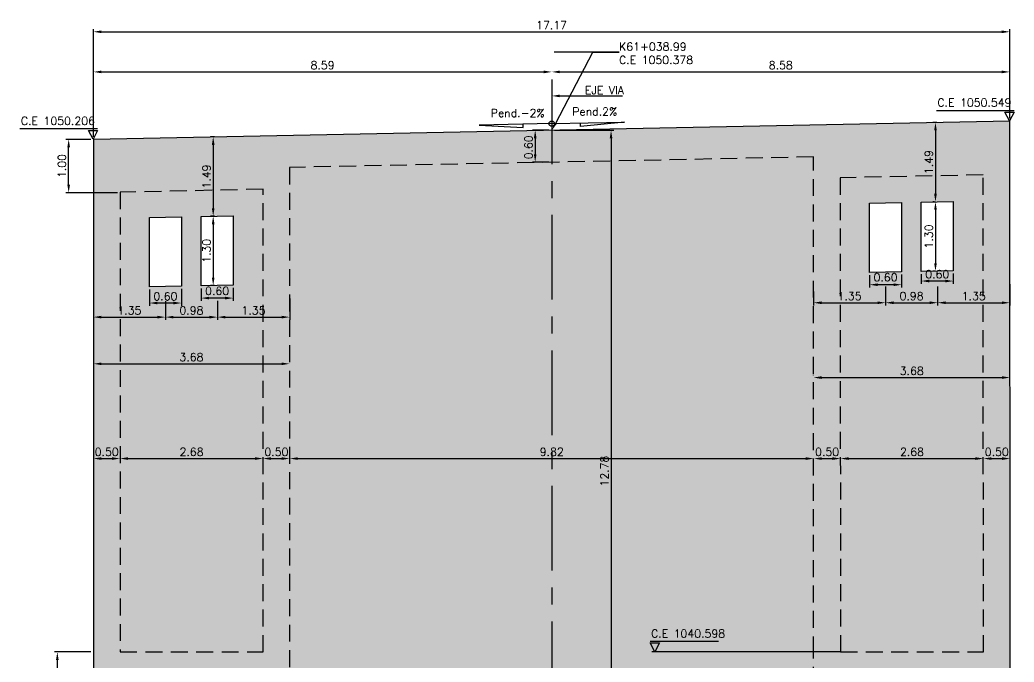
# Model space of a CAD drawing. Header units: metres. Extents: x 1080594 to 1081411, y 976871 to 977162.
# Drawn here: x 1081195.83 to 1081214.46, y 977064.99 to 977077.03 of the extents above; entities that cross this region are included whole.
import ezdxf
from ezdxf import colors
from ezdxf.entities.mleader import LeaderData, LeaderLine
from ezdxf.math import Vec2, Vec3

# ---------------------------------------------------------------- set-up
doc = ezdxf.new("R2010")
doc.units = ezdxf.units.M
doc.header["$LTSCALE"] = 25.4
doc.linetypes.add('CENTER', pattern=[2, 1.25, -0.25, 0.25, -0.25])
doc.linetypes.add('HIDDEN', pattern=[0.375, 0.25, -0.125])
for name, color, linetype in [('CONTRAPESO', 3, 'Continuous'), ('DIMCONTRAPESO', 1, 'Continuous'), ('EJE VIA', 10, 'CENTER'), ('PROY', 9, 'HIDDEN')]:
    doc.layers.add(name, color=color, linetype=linetype)
for name, color, linetype, lineweight in [('COTA', 1, 'Continuous', 30), ('COTACIM', 20, 'Continuous', 5), ('SOLIDOREFCONT', 254, 'Continuous', 5)]:
    doc.layers.add(name, color=color, linetype=linetype, lineweight=lineweight)
doc.styles.add('romans', font='romans.shx')
doc.dimstyles.new('Copy 75', dxfattribs={"dimtxt": 0.15, "dimasz": 0.15, "dimexe": 0.05, "dimexo": 0.05, "dimgap": 0.05, "dimtad": 1, "dimzin": 0, "dimdsep": 46, "dimtxsty": 'romans', "dimcen": 0.002, "dimclrd": 1, "dimclre": 1, "dimclrt": 3, "dimadec": 4, "dimazin": 0, "dimtfac": 1, "dimtofl": 0, "dimtmove": 1, "dimatfit": 3, "dimfxl": 1, "dimtolj": 1, "dimtzin": 0, "dimarcsym": 1})

# ---------------------------------------------------------------- blocks, each defined once
blk = doc.blocks.new('*D337')
at = {"layer": 'COTA', "color": 1, "lineweight": -2, "transparency": 16777216}
for p, q in [((1081205.745920442, 977074.9620710793), (1081205.439003972, 977074.9620710793)), ((1081205.489003972, 977074.8120710793), (1081205.489003972, 977074.512003949)), ((1081205.744224083, 977074.362003949), (1081205.439003972, 977074.362003949))]:
    blk.add_line(p, q, dxfattribs=at)
at = {"layer": 'COTA', "color": 1, "transparency": 16777216}
for points in [[(1081205.464003972, 977074.8120710793), (1081205.514003972, 977074.8120710793), (1081205.489003972, 977074.9620710793)], [(1081205.464003972, 977074.512003949), (1081205.514003972, 977074.512003949), (1081205.489003972, 977074.362003949)]]:
    blk.add_solid(points, dxfattribs=at)
at = {"layer": 'Defpoints', "color": 0, "transparency": 16777216}
for p in [(1081205.795920442, 977074.9620710793), (1081205.489003972, 977074.362003949), (1081205.794224083, 977074.362003949)]:
    blk.add_point(p, dxfattribs=at)
at = {"layer": 'COTA', "color": 3, "transparency": 16777216, "insert": (1081205.364003972, 977074.6407698783), "char_height": 0.15, "attachment_point": 5, "rotation": 90, "style": 'romans'}
blk.add_mtext('\\A1;0.60', dxfattribs=at)
blk = doc.blocks.new('*D309')
at = {"layer": 'COTA', "color": 1, "lineweight": -2, "transparency": 16777216}
for p, q in [((1081197.209355068, 977074.8403397719), (1081197.209355068, 977076.8566790834)), ((1081197.359355068, 977076.8066790834), (1081214.232445834, 977076.8066790834)), ((1081214.382445834, 977075.1838015871), (1081214.382445834, 977076.8566790834))]:
    blk.add_line(p, q, dxfattribs=at)
at = {"layer": 'COTA', "color": 1, "transparency": 16777216}
for points in [[(1081197.359355068, 977076.8316790834), (1081197.359355068, 977076.7816790834), (1081197.209355068, 977076.8066790834)], [(1081214.232445834, 977076.8316790834), (1081214.232445834, 977076.7816790834), (1081214.382445834, 977076.8066790834)]]:
    blk.add_solid(points, dxfattribs=at)
at = {"layer": 'Defpoints', "color": 0, "transparency": 16777216}
for p in [(1081214.382445834, 977076.8066790834), (1081214.382445834, 977075.133801587), (1081197.209355068, 977074.7903397719)]:
    blk.add_point(p, dxfattribs=at)
at = {"layer": 'COTA', "color": 3, "transparency": 16777216, "insert": (1081205.795900451, 977076.9316790834), "char_height": 0.15, "attachment_point": 5, "style": 'romans'}
blk.add_mtext('\\A1;17.17', dxfattribs=at)
blk = doc.blocks.new('*D310')
at = {"layer": 'COTA', "color": 1, "lineweight": -2, "transparency": 16777216}
for p, q in [((1081197.159355068, 977074.7903397719), (1081196.695974328, 977074.7903397719)), ((1081196.745974328, 977073.940339772), (1081196.745974328, 977074.6403397719)), ((1081197.659355068, 977073.790339772), (1081196.695974328, 977073.790339772))]:
    blk.add_line(p, q, dxfattribs=at)
at = {"layer": 'COTA', "color": 1, "transparency": 16777216}
for points in [[(1081196.720974328, 977074.6403397719), (1081196.770974328, 977074.6403397719), (1081196.745974328, 977074.7903397719)], [(1081196.720974328, 977073.940339772), (1081196.770974328, 977073.940339772), (1081196.745974328, 977073.790339772)]]:
    blk.add_solid(points, dxfattribs=at)
at = {"layer": 'Defpoints', "color": 0, "transparency": 16777216}
for p in [(1081196.745974328, 977074.7903397719), (1081197.209355068, 977074.7903397719), (1081197.709355068, 977073.790339772)]:
    blk.add_point(p, dxfattribs=at)
at = {"layer": 'COTA', "color": 3, "transparency": 16777216, "insert": (1081196.620974328, 977074.290339772), "char_height": 0.15, "attachment_point": 5, "rotation": 90, "style": 'romans'}
blk.add_mtext('\\A1;1.00', dxfattribs=at)
blk = doc.blocks.new('*D311')
at = {"layer": 'COTA', "color": 1, "lineweight": -2, "transparency": 16777216}
blk.add_line((1081197.359355068, 977068.8062600595), (1081197.559376882, 977068.8062600595), dxfattribs=at)
at = {"layer": 'COTA', "color": 1, "transparency": 16777216}
for points in [[(1081197.359355068, 977068.8312600595), (1081197.359355068, 977068.7812600594), (1081197.209355068, 977068.8062600595)], [(1081197.559376882, 977068.8312600595), (1081197.559376882, 977068.7812600594), (1081197.709376882, 977068.8062600595)]]:
    blk.add_solid(points, dxfattribs=at)
at = {"layer": 'Defpoints', "color": 0, "transparency": 16777216}
for p in [(1081197.209355068, 977068.8062600595), (1081197.709376882, 977068.8062600595), (1081197.709376882, 977068.8062600595)]:
    blk.add_point(p, dxfattribs=at)
at = {"layer": 'COTA', "color": 3, "transparency": 16777216, "insert": (1081197.459365975, 977068.9312600595), "char_height": 0.15, "attachment_point": 5, "style": 'romans'}
blk.add_mtext('\\A1;0.50', dxfattribs=at)
blk = doc.blocks.new('*D312')
at = {"layer": 'COTA', "color": 1, "lineweight": -2, "transparency": 16777216}
for p, q in [((1081197.159355068, 977065.180339772), (1081196.483853847, 977065.180339772)), ((1081196.533853848, 977065.030339772), (1081196.533853848, 977062.330339772)), ((1081197.159355068, 977062.180339772), (1081196.483853847, 977062.180339772))]:
    blk.add_line(p, q, dxfattribs=at)
at = {"layer": 'COTA', "color": 1, "transparency": 16777216}
for points in [[(1081196.508853848, 977065.030339772), (1081196.558853847, 977065.030339772), (1081196.533853848, 977065.180339772)], [(1081196.508853848, 977062.330339772), (1081196.558853847, 977062.330339772), (1081196.533853848, 977062.180339772)]]:
    blk.add_solid(points, dxfattribs=at)
at = {"layer": 'Defpoints', "color": 0, "transparency": 16777216}
for p in [(1081197.209355068, 977065.180339772), (1081196.533853848, 977062.180339772), (1081197.209355068, 977062.180339772)]:
    blk.add_point(p, dxfattribs=at)
at = {"layer": 'COTA', "color": 3, "transparency": 16777216, "insert": (1081196.408853847, 977063.6803397721), "char_height": 0.15, "attachment_point": 5, "rotation": 90, "style": 'romans'}
blk.add_mtext('\\A1;3.00', dxfattribs=at)
blk = doc.blocks.new('*D313')
at = {"layer": 'COTA', "color": 1, "lineweight": -2, "transparency": 16777216}
for p, q in [((1081197.709376882, 977068.7562600594), (1081197.709376882, 977068.7562192818)), ((1081197.859376882, 977068.8062192819), (1081200.239341551, 977068.8062192819))]:
    blk.add_line(p, q, dxfattribs=at)
at = {"layer": 'COTA', "color": 1, "transparency": 16777216}
for points in [[(1081197.859376882, 977068.8312192819), (1081197.859376882, 977068.7812192818), (1081197.709376882, 977068.8062192819)], [(1081200.239341551, 977068.8312192819), (1081200.239341551, 977068.7812192818), (1081200.389341551, 977068.8062192819)]]:
    blk.add_solid(points, dxfattribs=at)
at = {"layer": 'Defpoints', "color": 0, "transparency": 16777216}
for p in [(1081197.709376882, 977068.8062600595), (1081200.389341551, 977068.8062192819), (1081200.389341551, 977068.8062192819)]:
    blk.add_point(p, dxfattribs=at)
at = {"layer": 'COTA', "color": 3, "transparency": 16777216, "insert": (1081199.049359217, 977068.9312192819), "char_height": 0.15, "attachment_point": 5, "style": 'romans'}
blk.add_mtext('\\A1;2.68', dxfattribs=at)
blk = doc.blocks.new('*D314')
at = {"layer": 'COTA', "color": 1, "lineweight": -2, "transparency": 16777216}
blk.add_line((1081200.539341551, 977068.8062192819), (1081200.739363365, 977068.8062192819), dxfattribs=at)
at = {"layer": 'COTA', "color": 1, "transparency": 16777216}
for points in [[(1081200.539341551, 977068.8312192819), (1081200.539341551, 977068.7812192818), (1081200.389341551, 977068.8062192819)], [(1081200.739363365, 977068.8312192819), (1081200.739363365, 977068.7812192818), (1081200.889363365, 977068.8062192819)]]:
    blk.add_solid(points, dxfattribs=at)
at = {"layer": 'Defpoints', "color": 0, "transparency": 16777216}
for p in [(1081200.389341551, 977068.8062192819), (1081200.889363365, 977068.8062192819), (1081200.889363365, 977068.8062192819)]:
    blk.add_point(p, dxfattribs=at)
at = {"layer": 'COTA', "color": 3, "transparency": 16777216, "insert": (1081200.639352458, 977068.9312192819), "char_height": 0.15, "attachment_point": 5, "style": 'romans'}
blk.add_mtext('\\A1;0.50', dxfattribs=at)
blk = doc.blocks.new('*D315')
at = {"layer": 'COTA', "color": 1, "lineweight": -2, "transparency": 16777216}
for p, q in [((1081200.889363365, 977068.7562192818), (1081200.889363365, 977068.7560949981)), ((1081201.039363365, 977068.8060949981), (1081210.559340029, 977068.8060949981))]:
    blk.add_line(p, q, dxfattribs=at)
at = {"layer": 'COTA', "color": 1, "transparency": 16777216}
for points in [[(1081201.039363365, 977068.8310949982), (1081201.039363365, 977068.7810949981), (1081200.889363365, 977068.8060949981)], [(1081210.559340029, 977068.8310949982), (1081210.559340029, 977068.7810949981), (1081210.709340029, 977068.8060949981)]]:
    blk.add_solid(points, dxfattribs=at)
at = {"layer": 'Defpoints', "color": 0, "transparency": 16777216}
for p in [(1081200.889363365, 977068.8062192819), (1081210.709340029, 977068.8060949981), (1081210.709340029, 977068.8060949981)]:
    blk.add_point(p, dxfattribs=at)
at = {"layer": 'COTA', "color": 3, "transparency": 16777216, "insert": (1081205.799351697, 977068.9310949981), "char_height": 0.15, "attachment_point": 5, "style": 'romans'}
blk.add_mtext('\\A1;9.82', dxfattribs=at)
blk = doc.blocks.new('*D316')
at = {"layer": 'COTA', "color": 1, "lineweight": -2, "transparency": 16777216}
blk.add_line((1081210.859340029, 977068.8060949981), (1081211.059361843, 977068.8060949981), dxfattribs=at)
at = {"layer": 'COTA', "color": 1, "transparency": 16777216}
for points in [[(1081210.859340029, 977068.8310949982), (1081210.859340029, 977068.7810949981), (1081210.709340029, 977068.8060949981)], [(1081211.059361843, 977068.8310949982), (1081211.059361843, 977068.7810949981), (1081211.209361843, 977068.8060949981)]]:
    blk.add_solid(points, dxfattribs=at)
at = {"layer": 'Defpoints', "color": 0, "transparency": 16777216}
for p in [(1081210.709340029, 977068.8060949981), (1081211.209361843, 977068.8060949981), (1081211.209361843, 977068.8060949981)]:
    blk.add_point(p, dxfattribs=at)
at = {"layer": 'COTA', "color": 3, "transparency": 16777216, "insert": (1081210.959350936, 977068.9310949981), "char_height": 0.15, "attachment_point": 5, "style": 'romans'}
blk.add_mtext('\\A1;0.50', dxfattribs=at)
blk = doc.blocks.new('*D317')
at = {"layer": 'COTA', "color": 1, "lineweight": -2, "transparency": 16777216}
for p, q in [((1081211.210352212, 977068.7562600594), (1081211.210352212, 977068.7560461685)), ((1081211.360352212, 977068.8060461686), (1081213.739341549, 977068.8060461686))]:
    blk.add_line(p, q, dxfattribs=at)
at = {"layer": 'COTA', "color": 1, "transparency": 16777216}
for points in [[(1081211.360352212, 977068.8310461686), (1081211.360352212, 977068.7810461685), (1081211.210352212, 977068.8060461686)], [(1081213.739341549, 977068.8310461686), (1081213.739341549, 977068.7810461685), (1081213.889341549, 977068.8060461686)]]:
    blk.add_solid(points, dxfattribs=at)
at = {"layer": 'Defpoints', "color": 0, "transparency": 16777216}
for p in [(1081211.210352212, 977068.8062600595), (1081213.889341549, 977068.8060461686), (1081213.889341549, 977068.8060461686)]:
    blk.add_point(p, dxfattribs=at)
at = {"layer": 'COTA', "color": 3, "transparency": 16777216, "insert": (1081212.54984688, 977068.9310461686), "char_height": 0.15, "attachment_point": 5, "style": 'romans'}
blk.add_mtext('\\A1;2.68', dxfattribs=at)
blk = doc.blocks.new('*D318')
at = {"layer": 'COTA', "color": 1, "lineweight": -2, "transparency": 16777216}
blk.add_line((1081214.039341548, 977068.8060461686), (1081214.239363363, 977068.8060461686), dxfattribs=at)
at = {"layer": 'COTA', "color": 1, "transparency": 16777216}
for points in [[(1081214.039341548, 977068.8310461686), (1081214.039341548, 977068.7810461685), (1081213.889341549, 977068.8060461686)], [(1081214.239363363, 977068.8310461686), (1081214.239363363, 977068.7810461685), (1081214.389363363, 977068.8060461686)]]:
    blk.add_solid(points, dxfattribs=at)
at = {"layer": 'Defpoints', "color": 0, "transparency": 16777216}
for p in [(1081213.889341549, 977068.8060461686), (1081214.389363363, 977068.8060461686), (1081214.389363363, 977068.8060461686)]:
    blk.add_point(p, dxfattribs=at)
at = {"layer": 'COTA', "color": 3, "transparency": 16777216, "insert": (1081214.139352456, 977068.9310461686), "char_height": 0.15, "attachment_point": 5, "style": 'romans'}
blk.add_mtext('\\A1;0.50', dxfattribs=at)
blk = doc.blocks.new('*D319')
at = {"layer": 'Defpoints', "color": 0, "transparency": 16777216}
for p in [(1081205.799355068, 977076.0546435826), (1081205.799355068, 977076.0546435826), (1081197.209355068, 977074.7903397719)]:
    blk.add_point(p, dxfattribs=at)
at = {"layer": 'DIMCONTRAPESO', "color": 1, "lineweight": -2, "transparency": 16777216}
for p, q in [((1081197.209355068, 977074.8403397719), (1081197.209355068, 977076.1046435826)), ((1081197.359355068, 977076.0546435826), (1081205.649355068, 977076.0546435826))]:
    blk.add_line(p, q, dxfattribs=at)
at = {"layer": 'DIMCONTRAPESO', "color": 1, "transparency": 16777216}
for points in [[(1081197.359355068, 977076.0796435826), (1081197.359355068, 977076.0296435825), (1081197.209355068, 977076.0546435826)], [(1081205.649355068, 977076.0796435826), (1081205.649355068, 977076.0296435825), (1081205.799355068, 977076.0546435826)]]:
    blk.add_solid(points, dxfattribs=at)
at = {"layer": 'DIMCONTRAPESO', "color": 3, "transparency": 16777216, "insert": (1081201.504355068, 977076.1796435826), "char_height": 0.15, "attachment_point": 5, "style": 'romans'}
blk.add_mtext('\\A1;8.59', dxfattribs=at)
blk = doc.blocks.new('*D320')
at = {"layer": 'Defpoints', "color": 0, "transparency": 16777216}
for p in [(1081205.799355068, 977076.0546435826), (1081214.382445834, 977076.0546435826), (1081214.382445834, 977075.133801587)]:
    blk.add_point(p, dxfattribs=at)
at = {"layer": 'DIMCONTRAPESO', "color": 1, "lineweight": -2, "transparency": 16777216}
for p, q in [((1081205.949355068, 977076.0546435826), (1081214.232445834, 977076.0546435826)), ((1081214.382445834, 977075.1838015871), (1081214.382445834, 977076.1046435826))]:
    blk.add_line(p, q, dxfattribs=at)
at = {"layer": 'DIMCONTRAPESO', "color": 1, "transparency": 16777216}
for points in [[(1081205.949355068, 977076.0796435826), (1081205.949355068, 977076.0296435825), (1081205.799355068, 977076.0546435826)], [(1081214.232445834, 977076.0796435826), (1081214.232445834, 977076.0296435825), (1081214.382445834, 977076.0546435826)]]:
    blk.add_solid(points, dxfattribs=at)
at = {"layer": 'DIMCONTRAPESO', "color": 3, "transparency": 16777216, "insert": (1081210.090900451, 977076.1796435826), "char_height": 0.15, "attachment_point": 5, "style": 'romans'}
blk.add_mtext('\\A1;8.58', dxfattribs=at)
blk = doc.blocks.new('*D321')
at = {"layer": 'Defpoints', "color": 0, "transparency": 16777216}
for p in [(1081205.799355068, 977074.9621397718), (1081205.799355068, 977062.180339772), (1081206.910575938, 977062.180339772)]:
    blk.add_point(p, dxfattribs=at)
at = {"layer": 'DIMCONTRAPESO', "color": 1, "lineweight": -2, "transparency": 16777216}
for p, q in [((1081205.849355068, 977074.9621397718), (1081206.960575938, 977074.9621397718)), ((1081206.910575938, 977074.8121397718), (1081206.910575938, 977062.330339772)), ((1081205.849355068, 977062.180339772), (1081206.960575938, 977062.180339772))]:
    blk.add_line(p, q, dxfattribs=at)
at = {"layer": 'DIMCONTRAPESO', "color": 1, "transparency": 16777216}
for points in [[(1081206.885575939, 977074.8121397718), (1081206.935575938, 977074.8121397718), (1081206.910575938, 977074.9621397718)], [(1081206.885575939, 977062.330339772), (1081206.935575938, 977062.330339772), (1081206.910575938, 977062.180339772)]]:
    blk.add_solid(points, dxfattribs=at)
at = {"layer": 'DIMCONTRAPESO', "color": 3, "transparency": 16777216, "insert": (1081206.785575938, 977068.571239772), "char_height": 0.15, "attachment_point": 5, "rotation": 90, "style": 'romans'}
blk.add_mtext('\\A1;12.78', dxfattribs=at)
blk = doc.blocks.new('*D338')
at = {"layer": 'Defpoints', "color": 0, "transparency": 16777216}
for p in [(1081210.704928883, 977070.3219985768), (1081214.385804866, 977070.3245388853), (1081214.385804866, 977070.3245388852)]:
    blk.add_point(p, dxfattribs=at)
at = {"layer": 'DIMCONTRAPESO', "color": 1, "lineweight": -2, "transparency": 16777216}
for p, q in [((1081210.704928883, 977070.3719985768), (1081210.704928883, 977070.3745388852)), ((1081210.854928883, 977070.3245388852), (1081214.235804866, 977070.3245388852))]:
    blk.add_line(p, q, dxfattribs=at)
at = {"layer": 'DIMCONTRAPESO', "color": 1, "transparency": 16777216}
for points in [[(1081210.854928883, 977070.3495388852), (1081210.854928883, 977070.2995388851), (1081210.704928883, 977070.3245388852)], [(1081214.235804866, 977070.3495388852), (1081214.235804866, 977070.2995388851), (1081214.385804866, 977070.3245388852)]]:
    blk.add_solid(points, dxfattribs=at)
at = {"layer": 'DIMCONTRAPESO', "color": 3, "transparency": 16777216, "insert": (1081212.545366874, 977070.4495388852), "char_height": 0.15, "attachment_point": 5, "style": 'romans'}
blk.add_mtext('\\A1;3.68', dxfattribs=at)
blk = doc.blocks.new('*D322')
at = {"layer": 'Defpoints', "color": 0, "transparency": 16777216}
for p in [(1081197.20935855, 977070.5799661406), (1081200.885911504, 977070.5826604671), (1081200.885911504, 977070.5826604671)]:
    blk.add_point(p, dxfattribs=at)
at = {"layer": 'DIMCONTRAPESO', "color": 1, "lineweight": -2, "transparency": 16777216}
for p, q in [((1081197.20935855, 977070.6299661406), (1081197.20935855, 977070.6326604672)), ((1081197.35935855, 977070.5826604671), (1081200.735911504, 977070.5826604671))]:
    blk.add_line(p, q, dxfattribs=at)
at = {"layer": 'DIMCONTRAPESO', "color": 1, "transparency": 16777216}
for points in [[(1081197.35935855, 977070.6076604672), (1081197.35935855, 977070.5576604671), (1081197.20935855, 977070.5826604671)], [(1081200.735911504, 977070.6076604672), (1081200.735911504, 977070.5576604671), (1081200.885911504, 977070.5826604671)]]:
    blk.add_solid(points, dxfattribs=at)
at = {"layer": 'DIMCONTRAPESO', "color": 3, "transparency": 16777216, "insert": (1081199.047635027, 977070.7076604671), "char_height": 0.15, "attachment_point": 5, "style": 'romans'}
blk.add_mtext('\\A1;3.68', dxfattribs=at)
blk = doc.blocks.new('*D323')
at = {"layer": 'Defpoints', "color": 0, "transparency": 16777216}
for p in [(1081197.209355068, 977071.7207626447), (1081198.558967673, 977071.8089970094), (1081198.558967673, 977071.4576015545)]:
    blk.add_point(p, dxfattribs=at)
at = {"layer": 'DIMCONTRAPESO', "color": 1, "lineweight": -2, "transparency": 16777216}
for p, q in [((1081197.209355068, 977071.6707626446), (1081197.209355068, 977071.4076015544)), ((1081198.558967673, 977071.7589970094), (1081198.558967673, 977071.4076015544)), ((1081197.359355068, 977071.4576015545), (1081198.408967673, 977071.4576015545))]:
    blk.add_line(p, q, dxfattribs=at)
at = {"layer": 'DIMCONTRAPESO', "color": 1, "transparency": 16777216}
for points in [[(1081197.359355068, 977071.4826015545), (1081197.359355068, 977071.4326015544), (1081197.209355068, 977071.4576015545)], [(1081198.408967673, 977071.4826015545), (1081198.408967673, 977071.4326015544), (1081198.558967673, 977071.4576015545)]]:
    blk.add_solid(points, dxfattribs=at)
at = {"layer": 'DIMCONTRAPESO', "color": 3, "transparency": 16777216, "insert": (1081197.88416137, 977071.5826015545), "char_height": 0.15, "attachment_point": 5, "style": 'romans'}
blk.add_mtext('\\A1;1.35', dxfattribs=at)
blk = doc.blocks.new('*D324')
at = {"layer": 'Defpoints', "color": 0, "transparency": 16777216}
for p in [(1081198.558967673, 977071.8089970094), (1081199.53397985, 977071.8143665026), (1081199.53397985, 977071.4576015545)]:
    blk.add_point(p, dxfattribs=at)
at = {"layer": 'DIMCONTRAPESO', "color": 1, "lineweight": -2, "transparency": 16777216}
for p, q in [((1081198.558967673, 977071.7589970094), (1081198.558967673, 977071.4076015544)), ((1081199.53397985, 977071.7643665025), (1081199.53397985, 977071.4076015544)), ((1081198.708967673, 977071.4576015545), (1081199.38397985, 977071.4576015545))]:
    blk.add_line(p, q, dxfattribs=at)
at = {"layer": 'DIMCONTRAPESO', "color": 1, "transparency": 16777216}
for points in [[(1081198.708967673, 977071.4826015545), (1081198.708967673, 977071.4326015544), (1081198.558967673, 977071.4576015545)], [(1081199.38397985, 977071.4826015545), (1081199.38397985, 977071.4326015544), (1081199.53397985, 977071.4576015545)]]:
    blk.add_solid(points, dxfattribs=at)
at = {"layer": 'DIMCONTRAPESO', "color": 3, "transparency": 16777216, "insert": (1081199.046473762, 977071.5826015545), "char_height": 0.15, "attachment_point": 5, "style": 'romans'}
blk.add_mtext('\\A1;0.98', dxfattribs=at)
blk = doc.blocks.new('*D325')
at = {"layer": 'Defpoints', "color": 0, "transparency": 16777216}
for p in [(1081200.888247434, 977071.8537727899), (1081199.53397985, 977071.8143665026), (1081200.888247434, 977071.4576015545)]:
    blk.add_point(p, dxfattribs=at)
at = {"layer": 'DIMCONTRAPESO', "color": 1, "lineweight": -2, "transparency": 16777216}
for p, q in [((1081199.53397985, 977071.7643665025), (1081199.53397985, 977071.4076015544)), ((1081200.888247434, 977071.8037727899), (1081200.888247434, 977071.4076015544)), ((1081199.68397985, 977071.4576015545), (1081200.738247434, 977071.4576015545))]:
    blk.add_line(p, q, dxfattribs=at)
at = {"layer": 'DIMCONTRAPESO', "color": 1, "transparency": 16777216}
for points in [[(1081199.68397985, 977071.4826015545), (1081199.68397985, 977071.4326015544), (1081199.53397985, 977071.4576015545)], [(1081200.738247434, 977071.4826015545), (1081200.738247434, 977071.4326015544), (1081200.888247434, 977071.4576015545)]]:
    blk.add_solid(points, dxfattribs=at)
at = {"layer": 'DIMCONTRAPESO', "color": 3, "transparency": 16777216, "insert": (1081200.211113642, 977071.5826015545), "char_height": 0.15, "attachment_point": 5, "style": 'romans'}
blk.add_mtext('\\A1;1.35', dxfattribs=at)
blk = doc.blocks.new('*D326')
at = {"layer": 'Defpoints', "color": 0, "transparency": 16777216}
for p in [(1081199.528980386, 977074.8367322782), (1081199.454904686, 977073.3489583024), (1081199.498232087, 977073.3489583024)]:
    blk.add_point(p, dxfattribs=at)
at = {"layer": 'DIMCONTRAPESO', "color": 1, "lineweight": -2, "transparency": 16777216}
for p, q in [((1081199.478980386, 977074.8367322782), (1081199.404904686, 977074.8367322782)), ((1081199.454904686, 977074.6867322782), (1081199.454904686, 977073.4989583024)), ((1081199.448232087, 977073.3489583024), (1081199.404904686, 977073.3489583024))]:
    blk.add_line(p, q, dxfattribs=at)
at = {"layer": 'DIMCONTRAPESO', "color": 1, "transparency": 16777216}
for points in [[(1081199.429904687, 977074.6867322782), (1081199.479904686, 977074.6867322782), (1081199.454904686, 977074.8367322782)], [(1081199.429904687, 977073.4989583024), (1081199.479904686, 977073.4989583024), (1081199.454904686, 977073.3489583024)]]:
    blk.add_solid(points, dxfattribs=at)
at = {"layer": 'DIMCONTRAPESO', "color": 3, "transparency": 16777216, "insert": (1081199.329904686, 977074.0928452904), "char_height": 0.15, "attachment_point": 5, "rotation": 90, "style": 'romans'}
blk.add_mtext('\\A1;1.49', dxfattribs=at)
blk = doc.blocks.new('*D327')
at = {"layer": 'Defpoints', "color": 0, "transparency": 16777216}
for p in [(1081199.528784644, 977073.3495693535), (1081199.454904686, 977072.0493332905), (1081199.529980186, 977072.0493332905)]:
    blk.add_point(p, dxfattribs=at)
at = {"layer": 'DIMCONTRAPESO', "color": 1, "lineweight": -2, "transparency": 16777216}
for p, q in [((1081199.478784644, 977073.3495693535), (1081199.404904686, 977073.3495693535)), ((1081199.454904686, 977073.1995693535), (1081199.454904686, 977072.1993332906)), ((1081199.479980186, 977072.0493332905), (1081199.404904686, 977072.0493332905))]:
    blk.add_line(p, q, dxfattribs=at)
at = {"layer": 'DIMCONTRAPESO', "color": 1, "transparency": 16777216}
for points in [[(1081199.429904687, 977073.1995693535), (1081199.479904686, 977073.1995693535), (1081199.454904686, 977073.3495693535)], [(1081199.429904687, 977072.1993332906), (1081199.479904686, 977072.1993332906), (1081199.454904686, 977072.0493332905)]]:
    blk.add_solid(points, dxfattribs=at)
at = {"layer": 'DIMCONTRAPESO', "color": 3, "transparency": 16777216, "insert": (1081199.329904686, 977072.6994513221), "char_height": 0.15, "attachment_point": 5, "rotation": 90, "style": 'romans'}
blk.add_mtext('\\A1;1.30', dxfattribs=at)
blk = doc.blocks.new('*D328')
at = {"layer": 'Defpoints', "color": 0, "transparency": 16777216}
for p in [(1081212.054532497, 977072.0789083057), (1081210.704919892, 977071.990673941), (1081212.054532497, 977071.7275128508)]:
    blk.add_point(p, dxfattribs=at)
at = {"layer": 'DIMCONTRAPESO', "color": 1, "lineweight": -2, "transparency": 16777216}
for p, q in [((1081210.704919892, 977071.9406739409), (1081210.704919892, 977071.6775128507)), ((1081212.054532497, 977072.0289083057), (1081212.054532497, 977071.6775128507)), ((1081210.854919892, 977071.7275128508), (1081211.904532498, 977071.7275128508))]:
    blk.add_line(p, q, dxfattribs=at)
at = {"layer": 'DIMCONTRAPESO', "color": 1, "transparency": 16777216}
for points in [[(1081210.854919892, 977071.7525128508), (1081210.854919892, 977071.7025128508), (1081210.704919892, 977071.7275128508)], [(1081211.904532498, 977071.7525128508), (1081211.904532498, 977071.7025128508), (1081212.054532497, 977071.7275128508)]]:
    blk.add_solid(points, dxfattribs=at)
at = {"layer": 'DIMCONTRAPESO', "color": 3, "transparency": 16777216, "insert": (1081211.379726195, 977071.8525128508), "char_height": 0.15, "attachment_point": 5, "style": 'romans'}
blk.add_mtext('\\A1;1.35', dxfattribs=at)
blk = doc.blocks.new('*D329')
at = {"layer": 'Defpoints', "color": 0, "transparency": 16777216}
for p in [(1081212.054532497, 977072.0789083057), (1081213.029544675, 977072.0842777989), (1081213.029544675, 977071.7275128508)]:
    blk.add_point(p, dxfattribs=at)
at = {"layer": 'DIMCONTRAPESO', "color": 1, "lineweight": -2, "transparency": 16777216}
for p, q in [((1081213.029544675, 977072.0342777988), (1081213.029544675, 977071.6775128507)), ((1081212.054532497, 977072.0289083057), (1081212.054532497, 977071.6775128507)), ((1081212.204532497, 977071.7275128508), (1081212.879544675, 977071.7275128508))]:
    blk.add_line(p, q, dxfattribs=at)
at = {"layer": 'DIMCONTRAPESO', "color": 1, "transparency": 16777216}
for points in [[(1081212.204532497, 977071.7525128508), (1081212.204532497, 977071.7025128508), (1081212.054532497, 977071.7275128508)], [(1081212.879544675, 977071.7525128508), (1081212.879544675, 977071.7025128508), (1081213.029544675, 977071.7275128508)]]:
    blk.add_solid(points, dxfattribs=at)
at = {"layer": 'DIMCONTRAPESO', "color": 3, "transparency": 16777216, "insert": (1081212.542038586, 977071.8525128508), "char_height": 0.15, "attachment_point": 5, "style": 'romans'}
blk.add_mtext('\\A1;0.98', dxfattribs=at)
blk = doc.blocks.new('*D330')
at = {"layer": 'Defpoints', "color": 0, "transparency": 16777216}
for p in [(1081213.029544675, 977072.0842777989), (1081214.383812258, 977072.1236840863), (1081214.383812258, 977071.7275128508)]:
    blk.add_point(p, dxfattribs=at)
at = {"layer": 'DIMCONTRAPESO', "color": 1, "lineweight": -2, "transparency": 16777216}
for p, q in [((1081213.029544675, 977072.0342777988), (1081213.029544675, 977071.6775128507)), ((1081214.383812258, 977072.0736840862), (1081214.383812258, 977071.6775128507)), ((1081213.179544674, 977071.7275128508), (1081214.233812258, 977071.7275128508))]:
    blk.add_line(p, q, dxfattribs=at)
at = {"layer": 'DIMCONTRAPESO', "color": 1, "transparency": 16777216}
for points in [[(1081213.179544674, 977071.7525128508), (1081213.179544674, 977071.7025128508), (1081213.029544675, 977071.7275128508)], [(1081214.233812258, 977071.7525128508), (1081214.233812258, 977071.7025128508), (1081214.383812258, 977071.7275128508)]]:
    blk.add_solid(points, dxfattribs=at)
at = {"layer": 'DIMCONTRAPESO', "color": 3, "transparency": 16777216, "insert": (1081213.706678466, 977071.8525128508), "char_height": 0.15, "attachment_point": 5, "style": 'romans'}
blk.add_mtext('\\A1;1.35', dxfattribs=at)
blk = doc.blocks.new('*D331')
at = {"layer": 'Defpoints', "color": 0, "transparency": 16777216}
for p in [(1081213.024349468, 977073.6194806499), (1081212.990288844, 977072.3192445869), (1081213.02554501, 977072.3192445869)]:
    blk.add_point(p, dxfattribs=at)
at = {"layer": 'DIMCONTRAPESO', "color": 1, "lineweight": -2, "transparency": 16777216}
for p, q in [((1081212.974349468, 977073.6194806499), (1081212.940288844, 977073.6194806499)), ((1081212.990288844, 977073.4694806499), (1081212.990288844, 977072.4692445869)), ((1081212.97554501, 977072.3192445869), (1081212.940288844, 977072.3192445869))]:
    blk.add_line(p, q, dxfattribs=at)
at = {"layer": 'DIMCONTRAPESO', "color": 1, "transparency": 16777216}
for points in [[(1081212.965288844, 977073.4694806499), (1081213.015288844, 977073.4694806499), (1081212.990288844, 977073.6194806499)], [(1081212.965288844, 977072.4692445869), (1081213.015288844, 977072.4692445869), (1081212.990288844, 977072.3192445869)]]:
    blk.add_solid(points, dxfattribs=at)
at = {"layer": 'DIMCONTRAPESO', "color": 3, "transparency": 16777216, "insert": (1081212.865288844, 977072.9693626185), "char_height": 0.15, "attachment_point": 5, "rotation": 90, "style": 'romans'}
blk.add_mtext('\\A1;1.30', dxfattribs=at)
blk = doc.blocks.new('*D332')
at = {"layer": 'Defpoints', "color": 0, "transparency": 16777216}
for p in [(1081213.064115142, 977075.1081399834), (1081212.990039442, 977073.6194806499), (1081213.024349468, 977073.6194806499)]:
    blk.add_point(p, dxfattribs=at)
at = {"layer": 'DIMCONTRAPESO', "color": 1, "lineweight": -2, "transparency": 16777216}
for p, q in [((1081213.014115142, 977075.1081399834), (1081212.940039442, 977075.1081399834)), ((1081212.990039442, 977074.9581399834), (1081212.990039442, 977073.76948065)), ((1081212.974349468, 977073.6194806499), (1081212.940039442, 977073.6194806499))]:
    blk.add_line(p, q, dxfattribs=at)
at = {"layer": 'DIMCONTRAPESO', "color": 1, "transparency": 16777216}
for points in [[(1081212.965039443, 977074.9581399834), (1081213.015039442, 977074.9581399834), (1081212.990039442, 977075.1081399834)], [(1081212.965039443, 977073.76948065), (1081213.015039442, 977073.76948065), (1081212.990039442, 977073.6194806499)]]:
    blk.add_solid(points, dxfattribs=at)
at = {"layer": 'DIMCONTRAPESO', "color": 3, "transparency": 16777216, "insert": (1081212.865039442, 977074.3638103168), "char_height": 0.15, "attachment_point": 5, "rotation": 90, "style": 'romans'}
blk.add_mtext('\\A1;1.49', dxfattribs=at)
blk = doc.blocks.new('*D333')
at = {"layer": 'Defpoints', "color": 0, "transparency": 16777216}
for p in [(1081198.859210656, 977072.0359178999), (1081198.259419072, 977072.0239220683), (1081198.259419072, 977071.7219084653)]:
    blk.add_point(p, dxfattribs=at)
at = {"layer": 'DIMCONTRAPESO', "color": 1, "lineweight": -2, "transparency": 16777216}
for p, q in [((1081198.259419072, 977071.9739220683), (1081198.259419072, 977071.6719084652)), ((1081198.859210656, 977071.9859178999), (1081198.859210656, 977071.6719084652)), ((1081198.709210656, 977071.7219084653), (1081198.409419072, 977071.7219084653))]:
    blk.add_line(p, q, dxfattribs=at)
at = {"layer": 'DIMCONTRAPESO', "color": 1, "transparency": 16777216}
for points in [[(1081198.409419072, 977071.7469084653), (1081198.409419072, 977071.6969084652), (1081198.259419072, 977071.7219084653)], [(1081198.709210656, 977071.7469084653), (1081198.709210656, 977071.6969084652), (1081198.859210656, 977071.7219084653)]]:
    blk.add_solid(points, dxfattribs=at)
at = {"layer": 'DIMCONTRAPESO', "color": 3, "transparency": 16777216, "insert": (1081198.559314864, 977071.8469084653), "char_height": 0.15, "attachment_point": 5, "style": 'romans'}
blk.add_mtext('\\A1;0.60', dxfattribs=at)
blk = doc.blocks.new('*D334')
at = {"layer": 'Defpoints', "color": 0, "transparency": 16777216}
for p in [(1081199.22898412, 977072.0433133693), (1081199.828992139, 977072.0553135296), (1081199.22898412, 977071.8144712055)]:
    blk.add_point(p, dxfattribs=at)
at = {"layer": 'DIMCONTRAPESO', "color": 1, "lineweight": -2, "transparency": 16777216}
for p, q in [((1081199.22898412, 977071.9933133692), (1081199.22898412, 977071.7644712054)), ((1081199.828992139, 977072.0053135295), (1081199.828992139, 977071.7644712054)), ((1081199.678992139, 977071.8144712055), (1081199.37898412, 977071.8144712055))]:
    blk.add_line(p, q, dxfattribs=at)
at = {"layer": 'DIMCONTRAPESO', "color": 1, "transparency": 16777216}
for points in [[(1081199.37898412, 977071.8394712055), (1081199.37898412, 977071.7894712054), (1081199.22898412, 977071.8144712055)], [(1081199.678992139, 977071.8394712055), (1081199.678992139, 977071.7894712054), (1081199.828992139, 977071.8144712055)]]:
    blk.add_solid(points, dxfattribs=at)
at = {"layer": 'DIMCONTRAPESO', "color": 3, "transparency": 16777216, "insert": (1081199.528537483, 977071.9487929593), "char_height": 0.15, "attachment_point": 5, "style": 'romans'}
blk.add_mtext('\\A1;0.60', dxfattribs=at)
blk = doc.blocks.new('*D335')
at = {"layer": 'Defpoints', "color": 0, "transparency": 16777216}
for p in [(1081211.754983897, 977072.2938333646), (1081212.354775481, 977072.3058291962), (1081211.754983897, 977072.0649911056)]:
    blk.add_point(p, dxfattribs=at)
at = {"layer": 'DIMCONTRAPESO', "color": 1, "lineweight": -2, "transparency": 16777216}
for p, q in [((1081211.754983897, 977072.2438333646), (1081211.754983897, 977072.0149911055)), ((1081212.354775481, 977072.2558291962), (1081212.354775481, 977072.0149911055)), ((1081212.204775481, 977072.0649911056), (1081211.904983897, 977072.0649911056))]:
    blk.add_line(p, q, dxfattribs=at)
at = {"layer": 'DIMCONTRAPESO', "color": 1, "transparency": 16777216}
for points in [[(1081211.904983897, 977072.0899911056), (1081211.904983897, 977072.0399911056), (1081211.754983897, 977072.0649911056)], [(1081212.204775481, 977072.0899911056), (1081212.204775481, 977072.0399911056), (1081212.354775481, 977072.0649911056)]]:
    blk.add_solid(points, dxfattribs=at)
at = {"layer": 'DIMCONTRAPESO', "color": 3, "transparency": 16777216, "insert": (1081212.054532497, 977072.2039083057), "char_height": 0.15, "attachment_point": 5, "style": 'romans'}
blk.add_mtext('\\A1;0.60', dxfattribs=at)
blk = doc.blocks.new('*D336')
at = {"layer": 'Defpoints', "color": 0, "transparency": 16777216}
for p in [(1081212.724548945, 977072.3132246656), (1081213.324556963, 977072.3252248259), (1081212.724548945, 977072.1343825018)]:
    blk.add_point(p, dxfattribs=at)
at = {"layer": 'DIMCONTRAPESO', "color": 1, "lineweight": -2, "transparency": 16777216}
for p, q in [((1081212.724548945, 977072.2632246655), (1081212.724548945, 977072.0843825018)), ((1081213.324556963, 977072.2752248258), (1081213.324556963, 977072.0843825018)), ((1081213.174556963, 977072.1343825018), (1081212.874548945, 977072.1343825018))]:
    blk.add_line(p, q, dxfattribs=at)
at = {"layer": 'DIMCONTRAPESO', "color": 1, "transparency": 16777216}
for points in [[(1081212.874548945, 977072.1593825018), (1081212.874548945, 977072.1093825018), (1081212.724548945, 977072.1343825018)], [(1081213.174556963, 977072.1593825018), (1081213.174556963, 977072.1093825018), (1081213.324556963, 977072.1343825018)]]:
    blk.add_solid(points, dxfattribs=at)
at = {"layer": 'DIMCONTRAPESO', "color": 3, "transparency": 16777216, "insert": (1081213.024102307, 977072.2624007482), "char_height": 0.15, "attachment_point": 5, "style": 'romans'}
blk.add_mtext('\\A1;0.60', dxfattribs=at)

msp = doc.modelspace()

# ---------------------------------------------------------------- hatches: boundary and pattern name
at = {"layer": 'SOLIDOREFCONT', "true_color": 0x5b5b5b, "transparency": 33554546}
h = msp.add_hatch(dxfattribs=at)
h.set_pattern_fill('AR-CONC', color=251, scale=0.005)
h.set_pattern_definition([(49.99999999999999, (307.6941268451046, 0), (0.91092334498002, -0.07969542769451543), [0.09525, -1.04775]), (355, (307.6941268451046, 0), (-0.1762171071248467, 0.9552842261951757), [0.0762, -0.83820292085]), (100.4514447, (307.7700368801046, -0.0066412675), (0.7347062354517664, 0.8755887595609755), [0.080950044, -0.8904512229999999]), (46.18420000000002, (307.6941268451046, 0.254), (1.35539520446065, -0.2102116396636357), [0.1428749999999999, -1.571624999999999]), (96.63555760999995, (307.8070763451046, 0.2364825), (1.187020670257515, 1.237130622988608), [0.1214251157, -1.3356780408]), (351.1841511700001, (307.6941268451046, 0.254), (1.187020670324885, 1.237130622927663), [0.11429983535, -1.2572986596]), (21, (307.8211268451046, 0.1905), (0.7580719563456624, -0.5113259909354381), [0.09525, -1.04775]), (326.0000000000001, (307.8211268451046, 0.1905), (0.3090101417382354, 0.9209398306115963), [0.0762, -0.8382]), (71.45144499999999, (307.8842995081046, 0.1478895005), (1.067082096393581, 0.4096138444295262), [0.08095004400000001, -0.8904496879999999]), (37.50000000000001, (307.6941268451046, 0), (0.01544301625295908, 0.4227751943657655), [0, -0.82804, 0, -0.8509000000000001, 0, -0.8413750000000001]), (7.499999999999999, (307.6941268451046, 0), (0.3340983125515287, 0.5009028740905975), [0, -0.48514, 0, -0.80899, 0, -0.320675]), (327.5, (307.4109168451046, 0), (0.677952975834357, -0.02864371996336722), [0, -0.3175, 0, -0.9906, 0, -1.31445]), (317.5, (307.2839168451046, 0), (0.7406459069300902, 0.1271324551666652), [0, -0.41275, 0, -0.65786, 0, -0.93345])])
h.paths.add_polyline_path([(1081214.389355068, 977062.180339772), (1081214.389355068, 977065.180339772), (1081214.382485816, 977075.1338023867), (1081197.209355068, 977074.7903397719), (1081197.209355068, 977065.180339772), (1081197.209355068, 977062.180339772)])
h.paths.add_polyline_path([(1081211.754983897, 977072.2938333646), (1081211.754767316, 977073.5940890069), (1081212.35477548, 977073.6060891702), (1081212.354775481, 977072.3058291962)], flags=16)
h.paths.add_polyline_path([(1081212.724548945, 977072.3132246656), (1081212.724453749, 977073.6134827355), (1081213.324245187, 977073.6254785643), (1081213.324556963, 977072.3252248259)], flags=16)
h.paths.add_polyline_path([(1081199.828992139, 977072.0553135296), (1081199.22898412, 977072.0433133693), (1081199.228888924, 977073.3435714392), (1081199.828680363, 977073.355567268)], flags=16)
h.paths.add_polyline_path([(1081198.859210656, 977072.0359178999), (1081198.259419072, 977072.0239220683), (1081198.259202492, 977073.3241777106), (1081198.859210656, 977073.3361778739)], flags=16)

# ---------------------------------------------------------------- linework, layer by layer
at = {"layer": 'CONTRAPESO'}
for points in [[(1081214.382485816, 977075.1338023867), (1081197.209355068, 977074.7903397719), (1081197.209355068, 977065.180339772), (1081197.209355068, 977065.180339772), (1081197.209355068, 977062.180339772), (1081214.389355068, 977062.180339772), (1081214.389355068, 977065.180339772), (1081214.389355068, 977065.180339772)], [(1081211.754767316, 977073.5940890069), (1081212.35477548, 977073.6060891702), (1081212.354775481, 977072.3058291962), (1081211.754983897, 977072.2938333646)], [(1081212.724453749, 977073.6134827355), (1081213.324245187, 977073.6254785643), (1081213.324556963, 977072.3252248259), (1081212.724548945, 977072.3132246656)], [(1081199.228888924, 977073.3435714392), (1081199.828680363, 977073.355567268), (1081199.828992139, 977072.0553135296), (1081199.22898412, 977072.0433133693)], [(1081198.259202492, 977073.3241777106), (1081198.859210656, 977073.3361778739), (1081198.859210656, 977072.0359178999), (1081198.259419072, 977072.0239220683)]]:
    msp.add_lwpolyline(points, close=True, dxfattribs=at)
at = {"layer": 'COTA', "color": 2}
for points in [[(1081213.007527674, 977075.3341239177), (1081214.463729517, 977075.3341239177)], [(1081195.832235852, 977074.9906780785), (1081197.288437695, 977074.9906780785)], [(1081207.64407984, 977065.3806749189), (1081208.925041649, 977065.3806749189)], [(1081211.209355068, 977065.1803397721), (1081207.676657061, 977065.1803397721)]]:
    msp.add_lwpolyline(points, dxfattribs=at)
for points in [[(1081214.291637335, 977075.3028469002), (1081214.463736407, 977075.3028469002), (1081214.377686871, 977075.1354353384), (1081214.377686871, 977075.1354353384)], [(1081197.116345514, 977074.959401061), (1081197.288444586, 977074.959401061), (1081197.20239505, 977074.7919894991), (1081197.20239505, 977074.7919894991)], [(1081207.64407984, 977065.3493979013), (1081207.816178912, 977065.3493979013), (1081207.730129376, 977065.1819863395), (1081207.730129376, 977065.1819863395)]]:
    msp.add_lwpolyline(points, close=True, dxfattribs=at)
at = {"layer": 'COTA'}
for points in [[(1081205.799355068, 977075.0851985024), (1081204.437965571, 977075.0579074838), (1081205.262531779, 977075.0096826126), (1081205.261234203, 977075.0744110924)], [(1081205.798072245, 977075.0851727767), (1081207.159461333, 977075.1124841609), (1081206.337491492, 977075.0312397762), (1081206.336192948, 977075.0959682366)]]:
    msp.add_lwpolyline(points, dxfattribs=at)
msp.add_circle((1081205.799355068, 977075.0851985025), 0.05084304286703397, dxfattribs=at)
at = {"layer": 'EJE VIA', "ltscale": 0.05}
msp.add_lwpolyline([(1081205.799355068, 977075.9129251664), (1081205.799355068, 977061.5066200295)], dxfattribs=at)
at = {"layer": 'PROY', "color": 252, "ltscale": 0.05}
for points in [[(1081210.704963254, 977065.1560750038), (1081210.70490135, 977074.4602174943), (1081200.883546817, 977074.2637904036), (1081200.885015829, 977063.1560750039), (1081210.704963254, 977063.1560750038), (1081210.704963254, 977065.1560750038)], [(1081213.889302493, 977065.180339772), (1081213.882742288, 977074.1236075362), (1081211.203761305, 977074.0700279166), (1081211.209355068, 977065.1803397721), (1081213.889302493, 977065.180339772), (1081213.889302493, 977065.180339772)], [(1081200.389302493, 977065.180339772), (1081200.388140129, 977073.8537154931), (1081197.709159146, 977073.8001358734), (1081197.709355068, 977065.1803397721), (1081200.389302493, 977065.180339772), (1081200.389302493, 977065.180339772)]]:
    msp.add_lwpolyline(points, dxfattribs=at)

# ---------------------------------------------------------------- texts
at = {"layer": 'COTA', "color": 3, "char_height": 0.15, "attachment_point": 1, "style": 'romans'}
for s, insert in [('C.E 1050.549', (1081213.025754518, 977075.5547067574)), ('C.E 1050.206', (1081195.850462696, 977075.2112609182)), ('C.E 1040.598', (1081207.659053287, 977065.6012577586))]:
    msp.add_mtext(s, dxfattribs=dict(at, insert=insert))
at = {"layer": 'COTA', "color": 3, "char_height": 0.15, "attachment_point": 3, "rotation": 359.9979362755683, "style": 'romans'}
for s, insert in [('Pend.-2%', (1081205.665976479, 977075.3585890591)), ('Pend.2%', (1081207.026082744, 977075.3858747175))]:
    msp.add_mtext(s, dxfattribs=dict(at, insert=insert))

# ---------------------------------------------------------------- dimensions: what is measured, and where the dimension line sits
at = {"layer": 'COTA', "color": 4}
dim = msp.add_linear_dim(base=(1081214.382445834, 977076.8066790834), p1=(1081197.209355068, 977074.7903397719), p2=(1081214.382445834, 977075.133801587), dimstyle='Copy 75', dxfattribs=at)
dim.commit()
dim.dimension.update_dxf_attribs({"geometry": '*D309', "text_midpoint": (1081205.795900451, 977076.9316790834)})
dim = msp.add_linear_dim(base=(1081205.489003972, 977074.362003949), p1=(1081205.795920442, 977074.9620710793), p2=(1081205.794224083, 977074.362003949), angle=90, dimstyle='Copy 75', dxfattribs=at)
dim.commit()
dim.dimension.update_dxf_attribs({"geometry": '*D337', "text_midpoint": (1081205.489003972, 977074.6407698783), "dimtype": 160})
at = {"layer": 'COTA'}
for base, p1, p2, picture, middle in [((1081196.745974328, 977074.7903397719), (1081197.709355068, 977073.790339772), (1081197.209355068, 977074.7903397719), '*D310', (1081196.620974328, 977074.290339772)), ((1081196.533853848, 977062.180339772), (1081197.209355068, 977065.180339772), (1081197.209355068, 977062.180339772), '*D312', (1081196.408853847, 977063.6803397721))]:
    dim = msp.add_linear_dim(base=base, p1=p1, p2=p2, angle=90, dimstyle='Copy 75', dxfattribs=at)
    dim.commit()
    dim.dimension.update_dxf_attribs({"geometry": picture, "text_midpoint": middle})
for base, p1, p2, picture, middle in [((1081197.709376882, 977068.8062600595), (1081197.209355068, 977068.8062600595), (1081197.709376882, 977068.8062600595), '*D311', (1081197.459365975, 977068.8062600595)), ((1081200.389341551, 977068.8062192819), (1081197.709376882, 977068.8062600595), (1081200.389341551, 977068.8062192819), '*D313', (1081199.049359217, 977068.8062192819)), ((1081200.889363365, 977068.8062192819), (1081200.389341551, 977068.8062192819), (1081200.889363365, 977068.8062192819), '*D314', (1081200.639352458, 977068.8062192819)), ((1081210.709340029, 977068.8060949981), (1081200.889363365, 977068.8062192819), (1081210.709340029, 977068.8060949981), '*D315', (1081205.799351697, 977068.8060949981)), ((1081211.209361843, 977068.8060949981), (1081210.709340029, 977068.8060949981), (1081211.209361843, 977068.8060949981), '*D316', (1081210.959350936, 977068.8060949981)), ((1081213.889341549, 977068.8060461686), (1081211.210352212, 977068.8062600595), (1081213.889341549, 977068.8060461686), '*D317', (1081212.54984688, 977068.8060461686)), ((1081214.389363363, 977068.8060461686), (1081213.889341549, 977068.8060461686), (1081214.389363363, 977068.8060461686), '*D318', (1081214.139352456, 977068.8060461686))]:
    dim = msp.add_linear_dim(base=base, p1=p1, p2=p2, dimstyle='Copy 75', dxfattribs=at)
    dim.commit()
    dim.dimension.update_dxf_attribs({"geometry": picture, "text_midpoint": middle, "dimtype": 160})
at = {"layer": 'DIMCONTRAPESO', "color": 2}
for base, p1, p2, picture, middle in [((1081205.799355068, 977076.0546435826), (1081197.209355068, 977074.7903397719), (1081205.799355068, 977076.0546435826), '*D319', (1081201.504355068, 977076.1796435826)), ((1081214.382445834, 977076.0546435826), (1081205.799355068, 977076.0546435826), (1081214.382445834, 977075.133801587), '*D320', (1081210.090900451, 977076.1796435826)), ((1081212.054532497, 977071.7275128508), (1081210.704919892, 977071.990673941), (1081212.054532497, 977072.0789083057), '*D328', (1081211.379726195, 977071.8525128508)), ((1081213.029544675, 977071.7275128508), (1081212.054532497, 977072.0789083057), (1081213.029544675, 977072.0842777989), '*D329', (1081212.542038586, 977071.8525128508)), ((1081214.383812258, 977071.7275128508), (1081213.029544675, 977072.0842777989), (1081214.383812258, 977072.1236840863), '*D330', (1081213.706678466, 977071.8525128508)), ((1081200.888247434, 977071.4576015545), (1081199.53397985, 977071.8143665026), (1081200.888247434, 977071.8537727899), '*D325', (1081200.211113642, 977071.5826015545)), ((1081198.558967673, 977071.4576015545), (1081197.209355068, 977071.7207626447), (1081198.558967673, 977071.8089970094), '*D323', (1081197.88416137, 977071.5826015545)), ((1081199.53397985, 977071.4576015545), (1081198.558967673, 977071.8089970094), (1081199.53397985, 977071.8143665026), '*D324', (1081199.046473762, 977071.5826015545)), ((1081200.885911504, 977070.5826604671), (1081197.20935855, 977070.5799661406), (1081200.885911504, 977070.5826604671), '*D322', (1081199.047635027, 977070.7076604671)), ((1081214.385804866, 977070.3245388852), (1081210.704928883, 977070.3219985768), (1081214.385804866, 977070.3245388853), '*D338', (1081212.545366874, 977070.4495388852))]:
    dim = msp.add_linear_dim(base=base, p1=p1, p2=p2, dimstyle='Copy 75', dxfattribs=at)
    dim.commit()
    dim.dimension.update_dxf_attribs({"geometry": picture, "text_midpoint": middle})
for base, p1, p2, picture, middle in [((1081212.990039442, 977073.6194806499), (1081213.064115142, 977075.1081399834), (1081213.024349468, 977073.6194806499), '*D332', (1081212.865039442, 977074.3638103168)), ((1081199.454904686, 977073.3489583024), (1081199.528980386, 977074.8367322782), (1081199.498232087, 977073.3489583024), '*D326', (1081199.329904686, 977074.0928452904)), ((1081206.910575938, 977062.180339772), (1081205.799355068, 977074.9621397718), (1081205.799355068, 977062.180339772), '*D321', (1081206.785575938, 977068.571239772)), ((1081212.990288844, 977072.3192445869), (1081213.024349468, 977073.6194806499), (1081213.02554501, 977072.3192445869), '*D331', (1081212.865288844, 977072.9693626185)), ((1081199.454904686, 977072.0493332905), (1081199.528784644, 977073.3495693535), (1081199.529980186, 977072.0493332905), '*D327', (1081199.329904686, 977072.6994513221))]:
    dim = msp.add_linear_dim(base=base, p1=p1, p2=p2, angle=90, dimstyle='Copy 75', dxfattribs=at)
    dim.commit()
    dim.dimension.update_dxf_attribs({"geometry": picture, "text_midpoint": middle})
for base, p1, p2, picture, middle in [((1081211.754983897, 977072.0649911056), (1081212.354775481, 977072.3058291962), (1081211.754983897, 977072.2938333646), '*D335', (1081212.054532497, 977072.0789083057)), ((1081212.724548945, 977072.1343825018), (1081213.324556963, 977072.3252248259), (1081212.724548945, 977072.3132246656), '*D336', (1081213.024102307, 977072.1374007482)), ((1081198.259419072, 977071.7219084653), (1081198.859210656, 977072.0359178999), (1081198.259419072, 977072.0239220683), '*D333', (1081198.559314864, 977071.7219084653)), ((1081199.22898412, 977071.8144712055), (1081199.828992139, 977072.0553135296), (1081199.22898412, 977072.0433133693), '*D334', (1081199.528537483, 977071.8237929593))]:
    dim = msp.add_linear_dim(base=base, p1=p1, p2=p2, dimstyle='Copy 75', dxfattribs=at)
    dim.commit()
    dim.dimension.update_dxf_attribs({"geometry": picture, "text_midpoint": middle, "dimtype": 160})

# ---------------------------------------------------------------- leaders
at = {"layer": 'COTA'}
ml = msp.add_multileader_mtext('Standard', dxfattribs=at)
ml.set_content('K61+038.99\\PC.E 1050.378', color=3, style='romans')
ml.set_leader_properties(color=256)
ml.build(insert=Vec2(0, 0))
ml.multileader.update_dxf_attribs({"text_left_attachment_type": 6, "text_right_attachment_type": 6, "dogleg_length": 0.4881237929222352, "arrow_head_size": 0.15})
ctx = ml.context
ctx.base_point, ctx.char_height, ctx.arrow_head_size, ctx.landing_gap_size, ctx.plane_origin = Vec3(1081207.060212533, 977076.42320781), 0.15, 0.15, 0, Vec3(1081205.816515382, 977075.2081551511)
ctx.left_attachment, ctx.right_attachment = 6, 6
notes = []
notes.append((ctx, [(0, (1, 1, 0), (1081206.57208874, 977076.42320781), (1, 0), 0.4881237929222352, [(0, [(1081205.802809685, 977074.9621397718)], 0, [])])]))
ctx.mtext.insert, ctx.mtext.width, ctx.mtext.flow_direction = Vec3(1081207.060212533, 977076.6032078101), 2.963315716478974, 5
at = {"layer": 'COTACIM'}
ml = msp.add_multileader_mtext('Standard', dxfattribs=at)
ml.set_content('EJE VIA', color=3, style='romans')
ml.set_leader_properties(color=256)
ml.build(insert=Vec2(0, 0))
ml.multileader.update_dxf_attribs({"text_left_attachment_type": 6, "text_right_attachment_type": 6, "dogleg_length": 0.1560199508385566, "arrow_head_size": 0.15})
ctx = ml.context
ctx.base_point, ctx.char_height, ctx.arrow_head_size, ctx.landing_gap_size, ctx.plane_origin = Vec3(1081206.41956916, 977075.6046716454), 0.15, 0.15, 0, Vec3(1081205.468265381, 977075.448553759)
ctx.left_attachment, ctx.right_attachment = 6, 6
notes.append((ctx, [(0, (1, 1, 0), (1081206.263549209, 977075.6046716454), (1, 0), 0.1560199508385566, [(0, [(1081205.799355068, 977075.6044441882)], 0, [])])]))
ctx.mtext.insert, ctx.mtext.width, ctx.mtext.flow_direction = Vec3(1081206.41956916, 977075.7846716455), 3.591094247298315, 5
for ctx, leaders in notes:
    for number, flags, end, landing, length, lines in leaders:
        leader = LeaderData()
        leader.index, (leader.has_last_leader_line, leader.has_dogleg_vector, leader.attachment_direction) = number, flags
        leader.last_leader_point, leader.dogleg_vector, leader.dogleg_length = Vec3(end), Vec3(landing), length
        for number, points, colour, breaks in lines:
            line = LeaderLine()
            line.index, line.vertices, line.color, line.breaks = number, Vec3.list(points), colors.encode_raw_color(colour), breaks
            leader.lines.append(line)
        ctx.leaders.append(leader)

doc.saveas('drawing.dxf')
